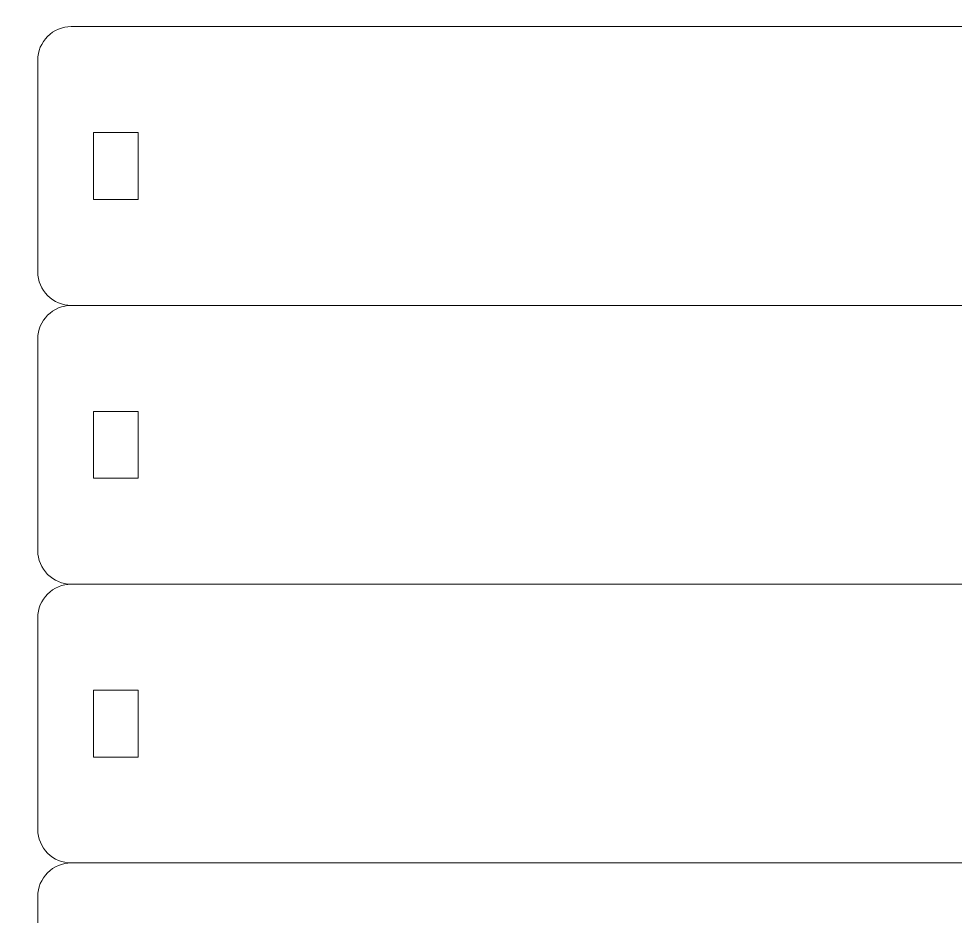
# Model space of a CAD drawing. Header units: centimetres. Extents: x -89 to 95, y -62 to 62.
# Drawn here: x 36.32 to 53.12, y -31.96 to -15.86 of the extents above; entities that cross this region are included whole.
import ezdxf

# ---------------------------------------------------------------- set-up
doc = ezdxf.new("R2010")
doc.units = ezdxf.units.CM
doc.header["$MEASUREMENT"] = 0
doc.layers.add('layer 1', color=7, linetype='Continuous')

msp = doc.modelspace()

# ---------------------------------------------------------------- linework, layer by layer
at = {"layer": 'layer 1', "color": 177, "lineweight": 9}
msp.add_open_spline([(5.39311, -61.96294), (5.39311, -61.96294), (95.39311, -61.96294), (95.39311, -61.96294), (95.39311, -61.96294), (95.39311, -61.96294), (95.39311, -1.96294), (95.39311, -1.96294), (95.39311, -1.96294), (95.39311, -1.96294), (5.39311, -1.96294), (5.39311, -1.96294), (5.39311, -1.96294), (5.39311, -1.96294), (5.39311, -61.96294), (5.39311, -61.96294), (5.39311, -61.96294), (5.39311, -61.96294), (5.39311, -61.96294), (5.39311, -61.96294)], degree=3, knots=[0, 0, 0, 0, 0.16666667, 0.16666667, 0.16666667, 0.16666667, 0.33333333, 0.33333333, 0.33333333, 0.33333333, 0.5, 0.5, 0.5, 0.5, 0.66666667, 0.66666667, 0.66666667, 0.66666667, 1, 1, 1, 1], dxfattribs=at)
at = {"layer": 'layer 1', "color": 250, "lineweight": 9}
for points, knots in [([(36.66059, -20.40688), (36.66059, -20.40688), (36.66059, -16.60688), (36.66059, -16.60688), (36.66059, -16.60688), (36.66049, -16.44785), (36.72357, -16.2953), (36.83595, -16.18277), (36.83595, -16.18277), (36.94833, -16.07025), (37.10156, -16.00698), (37.26059, -16.00688), (37.26059, -16.00688), (37.26059, -16.00688), (66.06059, -16.00688), (66.06059, -16.00688), (66.06059, -16.00688), (66.21962, -16.00678), (66.37218, -16.06986), (66.4847, -16.18224), (66.4847, -16.18224), (66.59722, -16.29462), (66.66049, -16.44785), (66.66059, -16.60688), (66.66059, -16.60688), (66.66059, -16.60688), (66.66059, -20.40688), (66.66059, -20.40688), (66.66059, -20.40688), (66.66069, -20.56591), (66.59761, -20.71847), (66.48523, -20.83099), (66.48523, -20.83099), (66.37285, -20.94351), (66.21962, -21.00678), (66.06059, -21.00688), (66.06059, -21.00688), (66.06059, -21.00688), (37.26059, -21.00688), (37.26059, -21.00688), (37.26059, -21.00688), (37.10156, -21.00698), (36.94901, -20.9439), (36.83648, -20.83152), (36.83648, -20.83152), (36.72396, -20.71915), (36.66069, -20.56591), (36.66059, -20.40688), (36.66059, -20.40688), (36.66059, -20.40688), (36.66059, -20.40688), (36.66059, -20.40688)], [0, 0, 0, 0, 0.07142857, 0.07142857, 0.07142857, 0.07142857, 0.14285714, 0.14285714, 0.14285714, 0.14285714, 0.21428571, 0.21428571, 0.21428571, 0.21428571, 0.28571429, 0.28571429, 0.28571429, 0.28571429, 0.35714286, 0.35714286, 0.35714286, 0.35714286, 0.42857143, 0.42857143, 0.42857143, 0.42857143, 0.5, 0.5, 0.5, 0.5, 0.57142857, 0.57142857, 0.57142857, 0.57142857, 0.64285714, 0.64285714, 0.64285714, 0.64285714, 0.71428571, 0.71428571, 0.71428571, 0.71428571, 0.78571429, 0.78571429, 0.78571429, 0.78571429, 0.85714286, 0.85714286, 0.85714286, 0.85714286, 1, 1, 1, 1]), ([(37.66059, -17.90688), (37.66059, -17.90688), (37.66059, -19.10688), (37.66059, -19.10688), (37.66059, -19.10688), (37.66059, -19.10688), (38.46059, -19.10688), (38.46059, -19.10688), (38.46059, -19.10688), (38.46059, -19.10688), (38.46059, -17.90688), (38.46059, -17.90688), (38.46059, -17.90688), (38.46059, -17.90688), (37.66059, -17.90688), (37.66059, -17.90688), (37.66059, -17.90688), (37.66059, -17.90688), (37.66059, -17.90688), (37.66059, -17.90688)], [0, 0, 0, 0, 0.16666667, 0.16666667, 0.16666667, 0.16666667, 0.33333333, 0.33333333, 0.33333333, 0.33333333, 0.5, 0.5, 0.5, 0.5, 0.66666667, 0.66666667, 0.66666667, 0.66666667, 1, 1, 1, 1]), ([(66.06059, -21.00688), (66.21962, -21.00678), (66.37218, -21.06986), (66.4847, -21.18224), (66.4847, -21.18224), (66.59722, -21.29462), (66.66049, -21.44785), (66.66059, -21.60688), (66.66059, -21.60688), (66.66059, -21.60688), (66.66059, -25.40688), (66.66059, -25.40688), (66.66059, -25.40688), (66.66069, -25.56591), (66.59761, -25.71847), (66.48523, -25.83099), (66.48523, -25.83099), (66.37285, -25.94351), (66.21962, -26.00678), (66.06059, -26.00688), (66.06059, -26.00688), (66.06059, -26.00688), (37.26059, -26.00688), (37.26059, -26.00688), (37.26059, -26.00688), (37.10156, -26.00698), (36.94901, -25.9439), (36.83648, -25.83152), (36.83648, -25.83152), (36.72396, -25.71915), (36.66069, -25.56591), (36.66059, -25.40688), (36.66059, -25.40688), (36.66059, -25.40688), (36.66059, -25.40688), (36.66059, -25.40688), (36.66059, -25.40688), (36.66059, -25.40688), (36.66059, -21.60688), (36.66059, -21.60688), (36.66059, -21.60688), (36.66049, -21.44785), (36.72357, -21.2953), (36.83595, -21.18277), (36.83595, -21.18277), (36.94833, -21.07025), (37.10156, -21.00698), (37.26059, -21.00688)], [0, 0, 0, 0, 0.07692308, 0.07692308, 0.07692308, 0.07692308, 0.15384615, 0.15384615, 0.15384615, 0.15384615, 0.23076923, 0.23076923, 0.23076923, 0.23076923, 0.30769231, 0.30769231, 0.30769231, 0.30769231, 0.38461538, 0.38461538, 0.38461538, 0.38461538, 0.46153846, 0.46153846, 0.46153846, 0.46153846, 0.53846154, 0.53846154, 0.53846154, 0.53846154, 0.61538462, 0.61538462, 0.61538462, 0.61538462, 0.69230769, 0.69230769, 0.69230769, 0.69230769, 0.76923077, 0.76923077, 0.76923077, 0.76923077, 0.84615385, 0.84615385, 0.84615385, 0.84615385, 1, 1, 1, 1]), ([(37.66059, -22.90688), (37.66059, -22.90688), (37.66059, -24.10688), (37.66059, -24.10688), (37.66059, -24.10688), (37.66059, -24.10688), (38.46059, -24.10688), (38.46059, -24.10688), (38.46059, -24.10688), (38.46059, -24.10688), (38.46059, -22.90688), (38.46059, -22.90688), (38.46059, -22.90688), (38.46059, -22.90688), (37.66059, -22.90688), (37.66059, -22.90688), (37.66059, -22.90688), (37.66059, -22.90688), (37.66059, -22.90688), (37.66059, -22.90688)], [0, 0, 0, 0, 0.16666667, 0.16666667, 0.16666667, 0.16666667, 0.33333333, 0.33333333, 0.33333333, 0.33333333, 0.5, 0.5, 0.5, 0.5, 0.66666667, 0.66666667, 0.66666667, 0.66666667, 1, 1, 1, 1]), ([(66.06059, -26.00688), (66.21962, -26.00678), (66.37218, -26.06986), (66.4847, -26.18224), (66.4847, -26.18224), (66.59722, -26.29462), (66.66049, -26.44785), (66.66059, -26.60688), (66.66059, -26.60688), (66.66059, -26.60688), (66.66059, -30.40688), (66.66059, -30.40688), (66.66059, -30.40688), (66.66069, -30.56591), (66.59761, -30.71847), (66.48523, -30.83099), (66.48523, -30.83099), (66.37285, -30.94351), (66.21962, -31.00678), (66.06059, -31.00688), (66.06059, -31.00688), (66.06059, -31.00688), (37.26059, -31.00688), (37.26059, -31.00688), (37.26059, -31.00688), (37.10156, -31.00698), (36.94901, -30.9439), (36.83648, -30.83152), (36.83648, -30.83152), (36.72396, -30.71915), (36.66069, -30.56591), (36.66059, -30.40688), (36.66059, -30.40688), (36.66059, -30.40688), (36.66059, -30.40688), (36.66059, -30.40688), (36.66059, -30.40688), (36.66059, -30.40688), (36.66059, -26.60688), (36.66059, -26.60688), (36.66059, -26.60688), (36.66049, -26.44785), (36.72357, -26.2953), (36.83595, -26.18277), (36.83595, -26.18277), (36.94833, -26.07025), (37.10156, -26.00698), (37.26059, -26.00688)], [0, 0, 0, 0, 0.07692308, 0.07692308, 0.07692308, 0.07692308, 0.15384615, 0.15384615, 0.15384615, 0.15384615, 0.23076923, 0.23076923, 0.23076923, 0.23076923, 0.30769231, 0.30769231, 0.30769231, 0.30769231, 0.38461538, 0.38461538, 0.38461538, 0.38461538, 0.46153846, 0.46153846, 0.46153846, 0.46153846, 0.53846154, 0.53846154, 0.53846154, 0.53846154, 0.61538462, 0.61538462, 0.61538462, 0.61538462, 0.69230769, 0.69230769, 0.69230769, 0.69230769, 0.76923077, 0.76923077, 0.76923077, 0.76923077, 0.84615385, 0.84615385, 0.84615385, 0.84615385, 1, 1, 1, 1]), ([(37.66059, -27.90688), (37.66059, -27.90688), (37.66059, -29.10688), (37.66059, -29.10688), (37.66059, -29.10688), (37.66059, -29.10688), (38.46059, -29.10688), (38.46059, -29.10688), (38.46059, -29.10688), (38.46059, -29.10688), (38.46059, -27.90688), (38.46059, -27.90688), (38.46059, -27.90688), (38.46059, -27.90688), (37.66059, -27.90688), (37.66059, -27.90688), (37.66059, -27.90688), (37.66059, -27.90688), (37.66059, -27.90688), (37.66059, -27.90688)], [0, 0, 0, 0, 0.16666667, 0.16666667, 0.16666667, 0.16666667, 0.33333333, 0.33333333, 0.33333333, 0.33333333, 0.5, 0.5, 0.5, 0.5, 0.66666667, 0.66666667, 0.66666667, 0.66666667, 1, 1, 1, 1]), ([(66.06059, -31.00688), (66.21962, -31.00678), (66.37218, -31.06986), (66.4847, -31.18224), (66.4847, -31.18224), (66.59722, -31.29462), (66.66049, -31.44785), (66.66059, -31.60688), (66.66059, -31.60688), (66.66059, -31.60688), (66.66059, -35.40688), (66.66059, -35.40688), (66.66059, -35.40688), (66.66069, -35.56591), (66.59761, -35.71847), (66.48523, -35.83099), (66.48523, -35.83099), (66.37285, -35.94351), (66.21962, -36.00678), (66.06059, -36.00688), (66.06059, -36.00688), (66.06059, -36.00688), (37.26059, -36.00688), (37.26059, -36.00688), (37.26059, -36.00688), (37.10156, -36.00698), (36.94901, -35.9439), (36.83648, -35.83152), (36.83648, -35.83152), (36.72396, -35.71915), (36.66069, -35.56591), (36.66059, -35.40688), (36.66059, -35.40688), (36.66059, -35.40688), (36.66059, -35.40688), (36.66059, -35.40688), (36.66059, -35.40688), (36.66059, -35.40688), (36.66059, -31.60688), (36.66059, -31.60688), (36.66059, -31.60688), (36.66049, -31.44785), (36.72357, -31.2953), (36.83595, -31.18277), (36.83595, -31.18277), (36.94833, -31.07025), (37.10156, -31.00698), (37.26059, -31.00688)], [0, 0, 0, 0, 0.07692308, 0.07692308, 0.07692308, 0.07692308, 0.15384615, 0.15384615, 0.15384615, 0.15384615, 0.23076923, 0.23076923, 0.23076923, 0.23076923, 0.30769231, 0.30769231, 0.30769231, 0.30769231, 0.38461538, 0.38461538, 0.38461538, 0.38461538, 0.46153846, 0.46153846, 0.46153846, 0.46153846, 0.53846154, 0.53846154, 0.53846154, 0.53846154, 0.61538462, 0.61538462, 0.61538462, 0.61538462, 0.69230769, 0.69230769, 0.69230769, 0.69230769, 0.76923077, 0.76923077, 0.76923077, 0.76923077, 0.84615385, 0.84615385, 0.84615385, 0.84615385, 1, 1, 1, 1])]:
    msp.add_open_spline(points, degree=3, knots=knots, dxfattribs=at)

doc.saveas('drawing.dxf')
